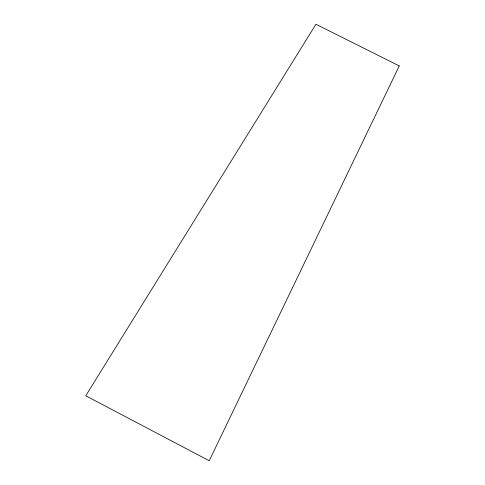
<?xml version="1.0" encoding="UTF-8"?>
<svg xmlns="http://www.w3.org/2000/svg" width="485" height="485" viewBox="0 0 485 485"><rect width="100%" height="100%" fill="white"/><g stroke="black" fill="none" stroke-linecap="round" stroke-linejoin="round"><path stroke-width="0.73" d="M399.246 65.924L209.223 460.75L85.754 395.772L315.923 24.25L399.246 65.924"/></g></svg>
